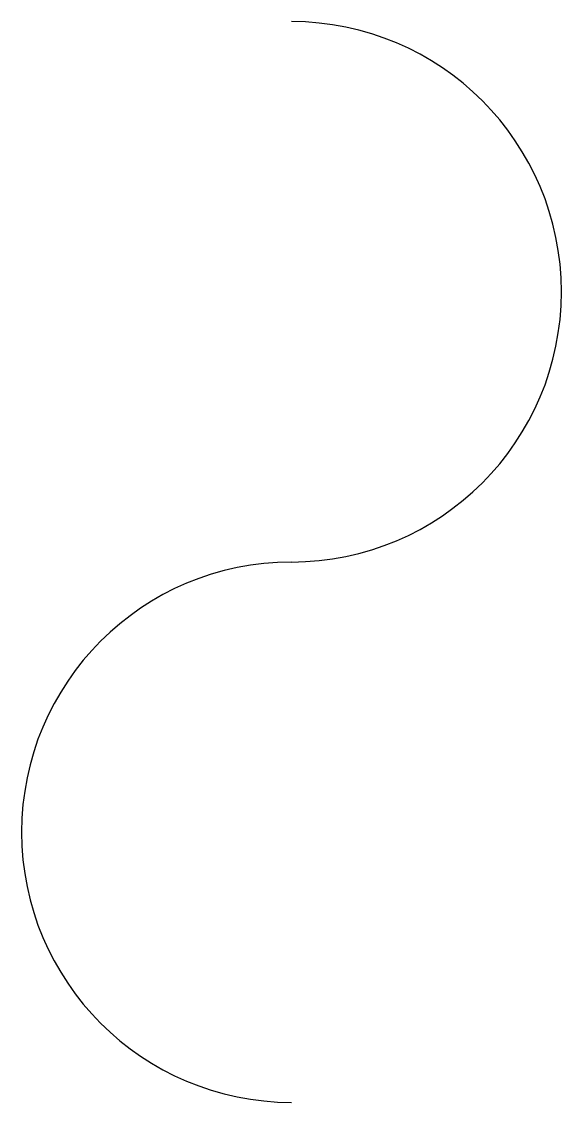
# Model space of a CAD drawing. Extents: x -0.062 to 0.062, y -0.125 to 0.125.
import ezdxf

# ---------------------------------------------------------------- set-up
doc = ezdxf.new("R2010")
doc.units = 0
doc.layers.add('4', color=4, linetype='CONTINUOUS')

msp = doc.modelspace()

# ---------------------------------------------------------------- linework, layer by layer
at = {"layer": '4', "color": 0}
for centre, start, end in [((0, 0.0625), 270, 90), ((0, -0.0625), 90, 270)]:
    msp.add_arc(centre, 0.0625, start, end, dxfattribs=at)

doc.saveas('drawing.dxf')
